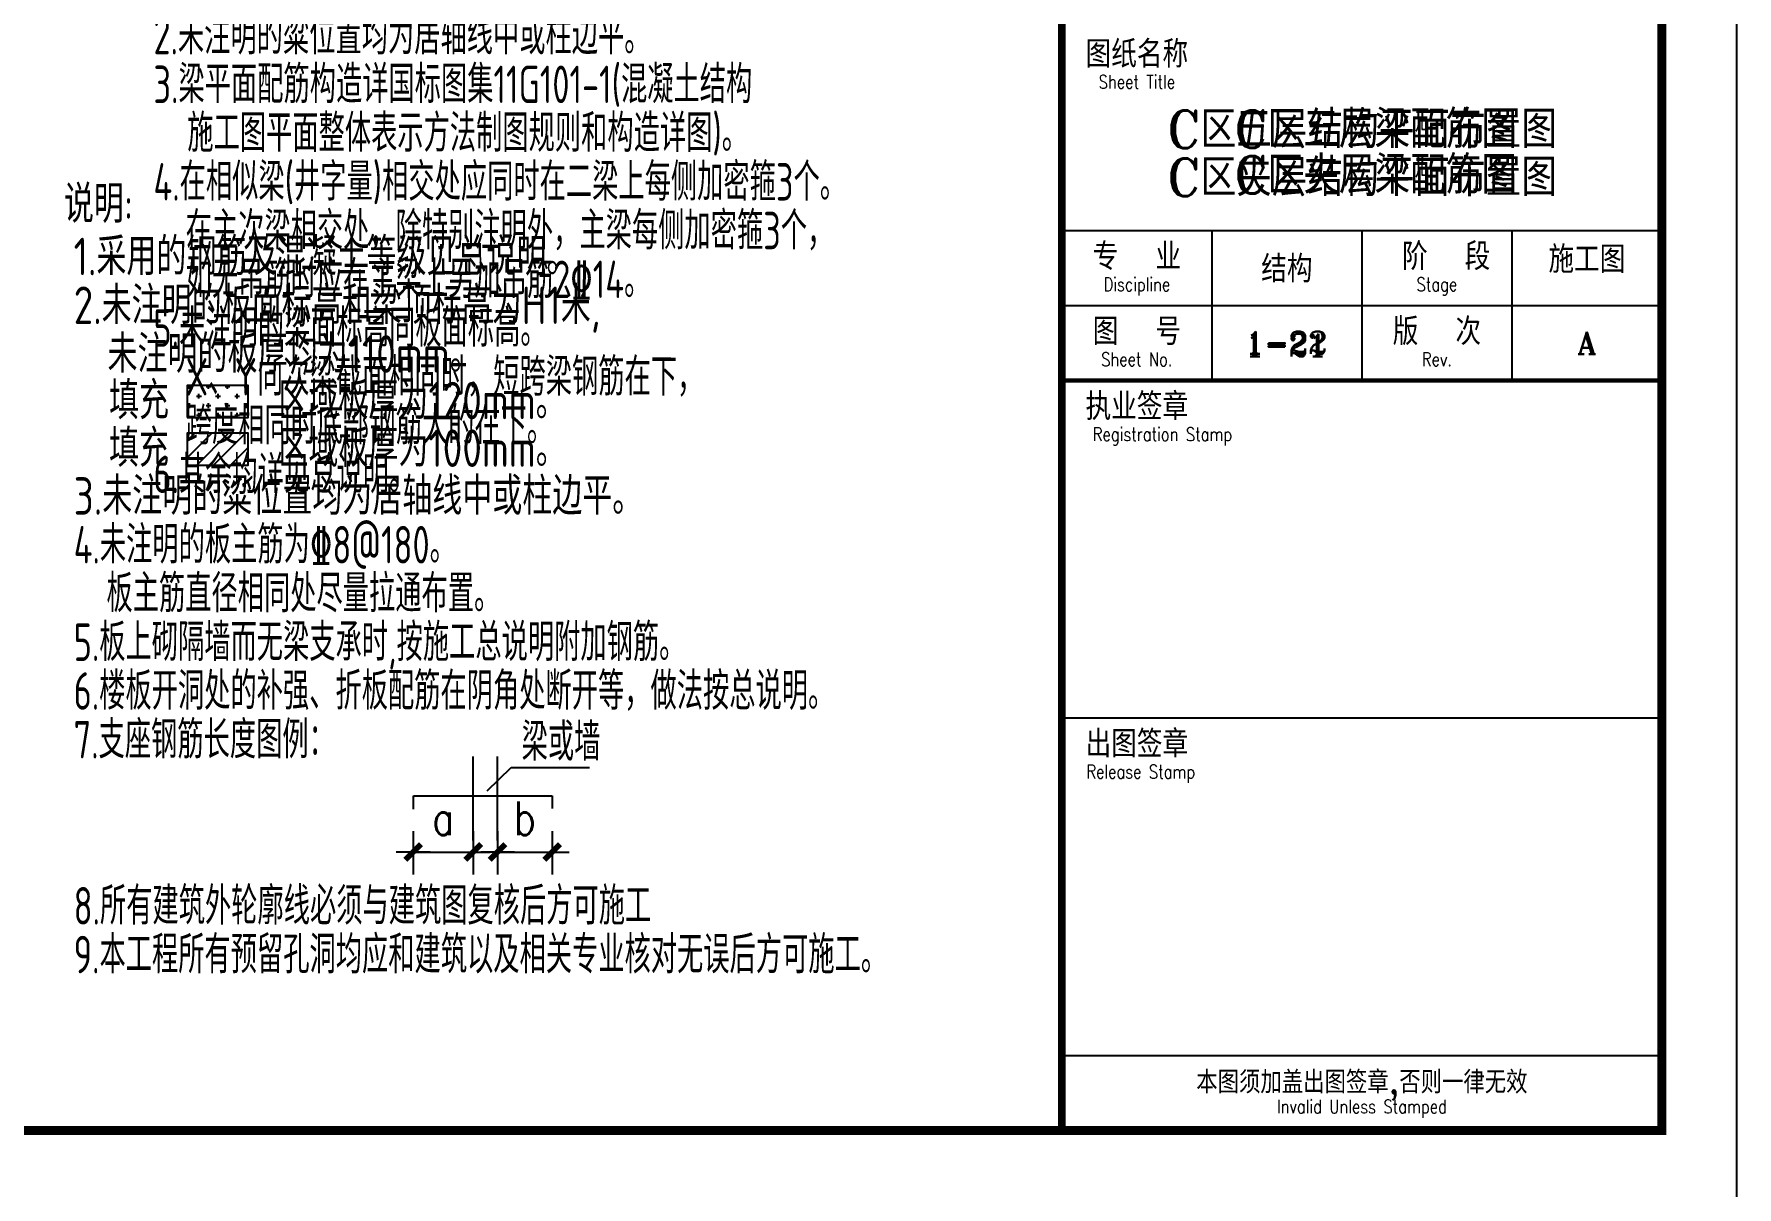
# Model space of a CAD drawing. Header units: millimetres. Extents: x 2998490 to 15040601, y 444546 to 7822218.
# Drawn here: x 14698348 to 14721050, y 7486009 to 7501385 of the extents above; entities that cross this region are included whole.
import ezdxf
from ezdxf.enums import TextEntityAlignment as Align

# ---------------------------------------------------------------- set-up
doc = ezdxf.new("R2010")
doc.units = ezdxf.units.MM
doc.header["$LTSCALE"] = 2000
for name, color, linetype in [('3-ban', 84, 'Continuous'), ('3-liang-R截面-X', 50, 'Continuous'), ('图框', 7, 'Continuous')]:
    doc.layers.add(name, color=color, linetype=linetype)
doc.styles.add('DIM_FONT', font='SIMPLEX', dxfattribs={"width": 0.8, "bigfont": 'HZTXT'})
doc.styles.add('TKZ1_tjhts.shx', font='tjromant.shx', dxfattribs={"bigfont": 'tjhts.shx'})
doc.styles.add('TKZ2_tjkts.shx', font='tjromant.shx', dxfattribs={"bigfont": 'tjkts.shx'})
doc.styles.add('TSSD_Rein', font='Tssdeng.shx', dxfattribs={"width": 0.7, "bigfont": 'hztxt.shx'})
doc.dimstyles.new('AXIS150', dxfattribs={"dimscale": 1.5, "dimtxt": 300, "dimasz": 1, "dimexe": 200, "dimexo": 200, "dimgap": 150, "dimtad": 1, "dimdec": 0, "dimzin": 0, "dimdsep": 46, "dimtxsty": 'DIM_FONT', "dimblk1": '_DIMX', "dimblk2": '_DIMX', "dimsah": 1, "dimcen": 0.09, "dimclrt": 7, "dimadec": 0, "dimazin": 0, "dimtfac": 1, "dimtdec": 0, "dimtix": 1, "dimtmove": 2, "dimatfit": 3, "dimfxl": 0, "dimtolj": 1, "dimtzin": 0, "dimarcsym": 0})

# ---------------------------------------------------------------- blocks, each defined once
blk = doc.blocks.new('TJAD_TK_A0')
at = {"layer": '图框'}
for p, q in [((2162, -441.7), (2162, 399.3)), ((2072, -311.7), (2152, -311.7)), ((2092, -311.7), (2092, -331.7)), ((2112, -311.7), (2112, -331.7)), ((2132, -311.7), (2132, -331.7)), ((2072, -321.7), (2152, -321.7)), ((2072, -376.7), (2152, -376.7)), ((2072, -421.7), (2152, -421.7))]:
    blk.add_line(p, q, dxfattribs=at)
at = {"layer": '图框', "const_width": 1.2}
blk.add_lwpolyline([(2152, -431.7), (2152, 389.3), (998, 389.3), (998, -431.7)], close=True, dxfattribs=at)
at = {"layer": '图框'}
for points, const_width in [([(2072, 389.3), (2072, -431.7)], 1), ([(2072, -331.7), (2152, -331.7)], 0.6)]:
    blk.add_lwpolyline(points, dxfattribs=dict(at, const_width=const_width))
at = {"layer": '图框', "style": 'TKZ2_tjkts.shx'}
for s, height, p in [('图纸名称', 3.6, (2082, -288.16)), ('专  业', 3.6, (2082, -315.16)), (' 阶  段', 3.6, (2122, -315.16)), ('图  号', 3.6, (2082, -325.16)), ('版  次', 3.6, (2122, -325.16)), ('执业签章', 3.6, (2082, -335.16)), ('出图签章', 3.6, (2082, -380.16)), ('本图须加盖出图签章,否则一律无效', 3, (2112, -425.28))]:
    blk.add_text(s, height=height, dxfattribs=at).set_placement(p, align=Align.MIDDLE_CENTER)
at = {"layer": '图框', "style": 'TKZ2_tjkts.shx', "width": 0.8}
for s, p in [('Sheet Title', (2082, -291.86)), ('Discipline', (2082, -318.86)), ('Stage', (2122, -318.86)), ('Sheet No.', (2082, -328.86)), ('Rev.', (2122, -328.86)), ('Registration Stamp', (2085.41, -338.86)), ('Release Stamp', (2082.52, -383.86)), ('Invalid Unless Stamped', (2112, -428.53))]:
    blk.add_text(s, height=1.8, dxfattribs=at).set_placement(p, align=Align.MIDDLE_CENTER)
blk = doc.blocks.new('_DIMX')
blk.add_line((-150, 0), (150, 0))
at = {"const_width": 50}
blk.add_lwpolyline([(-70, -70), (70, 70)], dxfattribs=at)
blk = doc.blocks.new('*D966')
at = {"layer": '3-ban', "color": 0, "lineweight": -2}
for p, q in [((14703402, 7490756), (14703402, 7490176)), ((14704203, 7490756), (14704203, 7490176)), ((14703404, 7490476), (14704201, 7490476))]:
    blk.add_line(p, q, dxfattribs=at)
at = {"layer": 'Defpoints', "color": 0}
for p in [(14703402, 7491056), (14704203, 7491056), (14704203, 7490476)]:
    blk.add_point(p, dxfattribs=at)
at = {"layer": '3-ban', "color": 0, "lineweight": -2, "xscale": 1.5, "yscale": 1.5, "zscale": 1.5}
for p, rotation in [((14703402, 7490476), 179.9941877224497), ((14704203, 7490476), 359.9941877224497)]:
    blk.add_blockref('_DIMX', p, dxfattribs=dict(at, rotation=rotation))
at = {"layer": '3-ban', "color": 7, "insert": (14703803, 7490926), "char_height": 450, "attachment_point": 5, "rotation": 359.9942, "style": 'DIM_FONT'}
blk.add_mtext('\\A1;a', dxfattribs=at)
blk = doc.blocks.new('*D967')
at = {"layer": '3-ban', "color": 0, "lineweight": -2}
for p, q in [((14704527, 7490756), (14704527, 7490176)), ((14705255, 7490756), (14705255, 7490176)), ((14704529, 7490476), (14705253, 7490476))]:
    blk.add_line(p, q, dxfattribs=at)
at = {"layer": 'Defpoints', "color": 0}
for p in [(14704527, 7491056), (14705255, 7491056), (14705255, 7490476)]:
    blk.add_point(p, dxfattribs=at)
at = {"layer": '3-ban', "color": 0, "lineweight": -2, "xscale": 1.5, "yscale": 1.5, "zscale": 1.5}
for p, rotation in [((14704527, 7490476), 179.9941877224497), ((14705255, 7490476), 359.9941877224497)]:
    blk.add_blockref('_DIMX', p, dxfattribs=dict(at, rotation=rotation))
at = {"layer": '3-ban', "color": 7, "insert": (14704891, 7490926), "char_height": 450, "attachment_point": 5, "rotation": 359.9942, "style": 'DIM_FONT'}
blk.add_mtext('\\A1;b', dxfattribs=at)

msp = doc.modelspace()

# ---------------------------------------------------------------- hatches: boundary and pattern name
at = {"layer": '3-ban'}
h = msp.add_hatch(dxfattribs=at)
h.set_pattern_fill('CROSS', color=256, scale=20, style=0)
h.set_pattern_definition([(0, (479054.63, 0), (127, 127), [63.5, -190.5]), (90, (479086.38, -31.75), (-127, 127), [63.5, -190.5])])
h.paths.add_polyline_path([(14700389.4, 7496696.7), (14700389.4, 7496271.3), (14701199.9, 7496271.3), (14701199.9, 7496696.7)])
h = msp.add_hatch(dxfattribs=at)
h.set_pattern_fill('ANSI31', color=256, scale=50, style=0)
h.set_pattern_definition([(45, (11759503.58, 6678454.02), (-112.2532015, 112.2532015), [])])
h.paths.add_polyline_path([(14700389.4, 7496061.3), (14700389.4, 7495635.8), (14701199.9, 7495635.8), (14701199.9, 7496061.3)])

# ---------------------------------------------------------------- linework, layer by layer
for p, q in [((14704202.6, 7490630.7), (14704202.7, 7491752)), ((14704527.4, 7490630.7), (14704527.5, 7491751.9)), ((14704389.5, 7491292.3), (14704709.6, 7491603.3)), ((14704709.6, 7491603.3), (14705750.9, 7491603.1))]:
    msp.add_line(p, q, dxfattribs=at)
at = {"layer": '3-ban', "color": 1, "ltscale": 0.5}
for p, q in [((14703406.3, 7491048.3), (14703406.3, 7491226.7)), ((14703406.3, 7491226.7), (14705252.9, 7491226.7)), ((14705252.9, 7491226.7), (14705252.9, 7491054.1))]:
    msp.add_line(p, q, dxfattribs=at)
at = {"layer": '3-ban', "elevation": 7597.5}
for points in [[(14700389.4, 7496271.3), (14701199.9, 7496271.3), (14701199.9, 7496696.7), (14700389.4, 7496696.7)], [(14700389.4, 7495635.8), (14701199.9, 7495635.8), (14701199.9, 7496061.3), (14700389.4, 7496061.3)]]:
    msp.add_lwpolyline(points, close=True, dxfattribs=at)

# ---------------------------------------------------------------- block references
at = {"layer": '图框', "xscale": 100, "yscale": 100, "zscale": 100}
msp.add_blockref('TJAD_TK_A0', (14504849.7, 7529933.9), dxfattribs=at)

# ---------------------------------------------------------------- texts
at = {"layer": '3-ban', "style": 'TKZ1_tjhts.shx'}
for s, height, p in [('C区五层结构平面布置图', 500, (14716049.6, 7500113.6)), ('C区夹层结构平面布置图', 500, (14716049.6, 7499473.3)), ('1-21', 300, (14715041.9, 7497235.4))]:
    msp.add_text(s, height=height, dxfattribs=at).set_placement(p, align=Align.MIDDLE_CENTER)
at = {"layer": '3-ban', "color": 2, "style": 'TSSD_Rein', "width": 0.8}
msp.add_text('说明:', height=500, rotation=359.99419, dxfattribs=at).set_placement((14698744.9, 7498868.5))
at = {"layer": '3-ban', "style": 'TSSD_Rein'}
for s, width, p in [('1.采用的钢筋及混凝土等级见总说明。', 0.8, (14698875.6, 7498168.4)), ('2.未注明的板面标高和梁顶标高为H1米,', 0.8, (14698875.6, 7497518.4)), ('未注明的板厚均为110mm。', 0.8, (14699327.2, 7496868.4)), ('填充      区域板厚为120mm。', 0.8, (14699347.5, 7496247.6)), ('填充      区域板厚为100mm。', 0.8, (14699347.5, 7495612.2)), ('3.未注明的粱位置均为居轴线中或柱边平。', 0.8, (14698875.7, 7494974.3)), ('4.未注明的板主筋为%%1328@180。', 0.7, (14698875.7, 7494324.3)), ('板主筋直径相同处尽量拉通布置。', 0.7, (14699313, 7493674.3)), ('5.板上砌隔墙而无梁支承时,按施工总说明附加钢筋。', 0.7, (14698875.7, 7493024.3)), ('6.楼板开洞处的补强、折板配筋在阴角处断开等，做法按总说明。', 0.7, (14698875.6, 7492374.3)), ('7.支座钢筋长度图例：', 0.7, (14698875.6, 7491724.3)), ('梁或墙', 0.7, (14704848, 7491694.8)), ('8.所有建筑外轮廓线必须与建筑图复核后方可施工', 0.7, (14698875.6, 7489508.4)), ('9.本工程所有预留孔洞均应和建筑以及相关专业核对无误后方可施工。', 0.7, (14698875.6, 7488858.4))]:
    msp.add_text(s, height=500, rotation=359.99419, dxfattribs=dict(at, width=width)).set_placement(p)
at = {"layer": '3-liang-R截面-X', "style": 'TSSD_Rein', "width": 0.7}
for s, p in [('2.未注明的粱位置均为居轴线中或柱边平。', (14699939.3, 7501114.4)), ('3.梁平面配筋构造详国标图集11G101-1(混凝土结构', (14699939.3, 7500464.4)), ('施工图平面整体表示方法制图规则和构造详图)。', (14700390.8, 7499814.4)), ('4.在相似梁(井字量)相交处应同时在二梁上每侧加密箍3个。', (14699939.3, 7499164.4)), ('在主次梁相交处，除特别注明外，主梁每侧加密箍3个，', (14700368.1, 7498514.4)), ('如无吊筋时应在主梁上另加吊筋2%%13214。', (14700368.1, 7497864.4)), ('5.未注明的梁面标高同板面标高。', (14699939.3, 7497214.4)), ('X、Y向次梁截面相同时，短跨梁钢筋在下，', (14700368.1, 7496564.4)), ('跨度相同时底部钢筋大的在下。', (14700368.1, 7495914.4)), ('6.其余均详见总说明。', (14699939.3, 7495264.4))]:
    msp.add_text(s, height=500, rotation=359.99419, dxfattribs=at).set_placement(p)
at = {"layer": '3-liang-R截面-X', "style": 'TKZ1_tjhts.shx'}
for s, height, p in [('C区五层梁配筋图', 500, (14716230.9, 7500117)), ('C区夹层梁配筋图', 500, (14716230.9, 7499507.9)), ('1-22', 300, (14715041.9, 7497269.7))]:
    msp.add_text(s, height=height, dxfattribs=at).set_placement(p, align=Align.MIDDLE_CENTER)
at = {"layer": '图框', "style": 'TKZ1_tjhts.shx'}
for s, height, p in [('施工图', 360, (14719049.6, 7498379.4)), ('结构', 360, (14715049.6, 7498252.5)), ('A', 300, (14719049.6, 7497263.6))]:
    msp.add_text(s, height=height, dxfattribs=at).set_placement(p, align=Align.MIDDLE_CENTER)

# ---------------------------------------------------------------- dimensions: what is measured, and where the dimension line sits
at = {"layer": '3-ban'}
for base, p1, p2, text, picture, middle in [((14704202.6, 7490476), (14703402.5, 7491056.2), (14704202.6, 7491056.1), 'a', '*D966', (14703802.5, 7490926.1)), ((14705254.9, 7490475.9), (14704527.4, 7491056.1), (14705254.9, 7491056), 'b', '*D967', (14704891.2, 7490926))]:
    dim = msp.add_linear_dim(base=base, p1=p1, p2=p2, angle=359.99419, text=text, dimstyle='AXIS150', dxfattribs=at)
    dim.commit()
    dim.dimension.update_dxf_attribs({"geometry": picture, "text_midpoint": middle})

doc.saveas('drawing.dxf')
